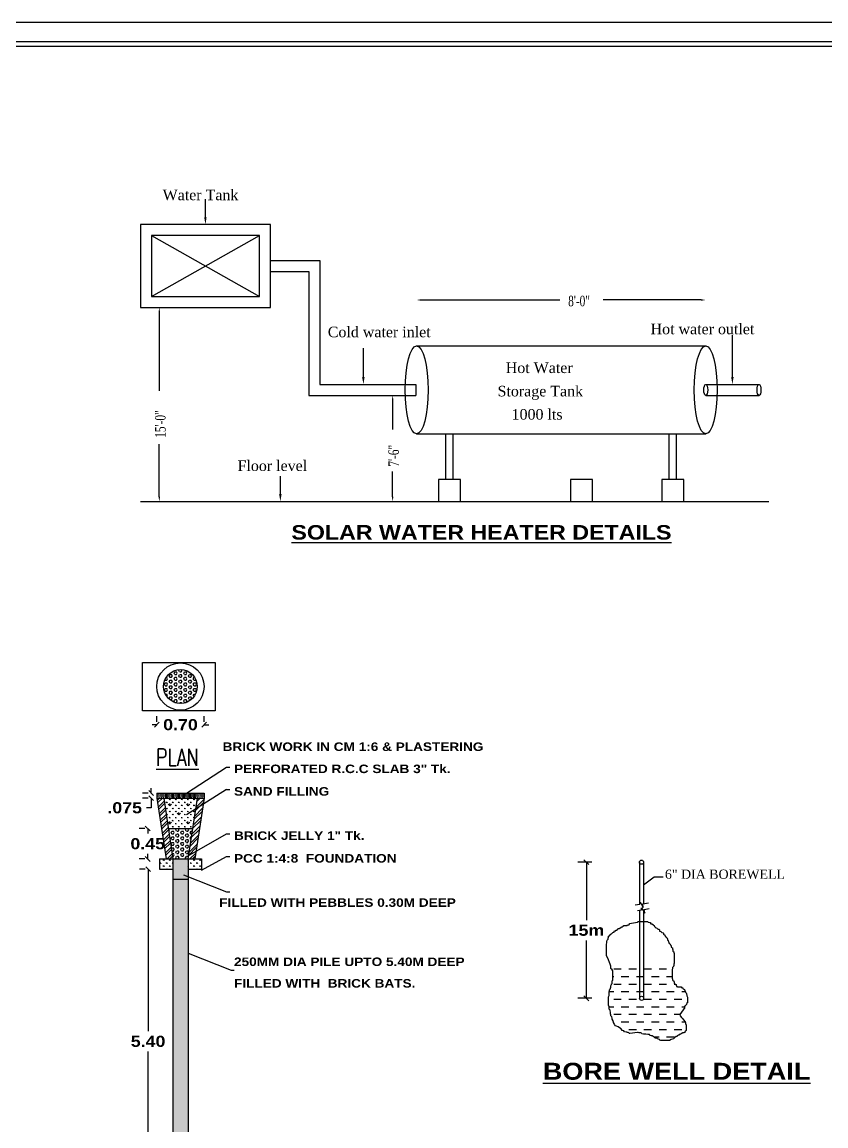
# Model space of a CAD drawing. Header units: metres. Extents: x 10791 to 15749, y -2675 to -2476.
# Drawn here: x 15684.08 to 15700.71, y -2621.51 to -2598.69 of the extents above; entities that cross this region are included whole.
import ezdxf

# ---------------------------------------------------------------- set-up
doc = ezdxf.new("R2010")
doc.units = ezdxf.units.M
doc.header["$LTSCALE"] = 0.5
doc.header["$MEASUREMENT"] = 0
doc.header["$PDMODE"] = 35
doc.layers.add('FLOOR-GROUND', color=7, linetype='Continuous')
doc.styles.add('ROMAND', font='romand.shx', dxfattribs={"width": 0.75})
doc.styles.add('ROMANS', font='times.ttf')
doc.styles.get("Standard").update_dxf_attribs({"font": ''})
doc.styles.add('STYLE2', font='times.ttf')
doc.styles.get('Standard').set_extended_font_data('Arial Black')
doc.dimstyles.new('STANDARD_WS', dxfattribs={"dimtxt": 0.18, "dimasz": 0.18, "dimexe": 0.18, "dimexo": 0.0625, "dimgap": 0.09, "dimtad": 0, "dimtih": 1, "dimtoh": 1, "dimdec": 4, "dimzin": 0, "dimdsep": 46, "dimtxsty": 'Standard', "dimcen": 0.09, "dimadec": 0, "dimazin": 0, "dimtfac": 1, "dimtdec": 4, "dimtofl": 0, "dimtmove": 0, "dimatfit": 3, "dimfxl": 0, "dimtolj": 1, "dimtzin": 0, "dimarcsym": 0})
pattern_1 = [(90, (10836.391905, -2636.911285), (-0.062727021, 0.062727021), [0.016633025, -0.108821018]), (45, (10836.391905, -2636.911285), (-0.062727064, 0.062727064), [0.016633025, -0.07207644]), (135, (10836.391905, -2636.911285), (-0.062727064, -0.062727064), [0.016633025, -0.07207644])]

# ---------------------------------------------------------------- blocks, each defined once
blk = doc.blocks.new('SOLAR')
at = {"lineweight": 25}
for p, q in [((4903.689, 2642.412), (4903.689, 2642.786)), ((4905.033, 2642.26), (4902.346, 2642.26)), ((4902.346, 2642.26), (4902.346, 2640.547)), ((4905.033, 2640.547), (4905.033, 2642.26)), ((4902.573, 2640.775), (4904.805, 2642.033)), ((4902.573, 2642.033), (4904.805, 2640.775)), ((4904.805, 2642.033), (4902.573, 2642.033)), ((4902.573, 2642.033), (4902.573, 2640.775)), ((4904.805, 2640.775), (4904.805, 2642.033)), ((4905.033, 2641.517), (4906.055, 2641.517)), ((4906.055, 2641.517), (4906.055, 2638.957)), ((4905.033, 2641.29), (4905.828, 2641.29)), ((4905.828, 2641.29), (4905.828, 2638.729)), ((4902.573, 2640.775), (4904.805, 2640.775)), ((4908.154, 2640.702), (4911.016, 2640.702)), ((4913.939, 2640.702), (4911.915, 2640.702)), ((4902.346, 2640.547), (4905.033, 2640.547)), ((4902.735, 2640.45), (4902.735, 2638.827)), ((4914.587, 2639.108), (4914.587, 2639.972)), ((4906.956, 2639.108), (4906.956, 2639.704)), ((4908.057, 2639.752), (4914.036, 2639.752)), ((4906.055, 2638.957), (4908.038, 2638.957)), ((4908.038, 2638.957), (4908.038, 2638.729)), ((4914.036, 2638.956), (4915.138, 2638.956)), ((4905.828, 2638.729), (4908.038, 2638.729)), ((4907.561, 2638.632), (4907.561, 2638.028)), ((4914.036, 2638.729), (4915.138, 2638.729)), ((4902.735, 2636.634), (4902.735, 2637.722)), ((4908.057, 2637.934), (4914.036, 2637.934)), ((4908.663, 2636.991), (4908.663, 2637.934)), ((4908.814, 2636.991), (4908.814, 2637.934)), ((4913.279, 2636.991), (4913.279, 2637.934)), ((4913.43, 2636.991), (4913.43, 2637.934)), ((4905.239, 2636.688), (4905.239, 2637.063)), ((4907.561, 2636.634), (4907.561, 2637.159)), ((4908.966, 2636.991), (4908.511, 2636.991)), ((4908.511, 2636.991), (4908.511, 2636.537)), ((4908.966, 2636.537), (4908.966, 2636.991)), ((4911.692, 2636.991), (4911.238, 2636.991)), ((4911.238, 2636.991), (4911.238, 2636.537)), ((4911.692, 2636.537), (4911.692, 2636.991)), ((4913.582, 2636.991), (4913.127, 2636.991)), ((4913.127, 2636.991), (4913.127, 2636.537)), ((4913.582, 2636.537), (4913.582, 2636.991)), ((4902.346, 2636.537), (4915.339, 2636.537)), ((4908.511, 2636.537), (4908.966, 2636.537)), ((4911.238, 2636.537), (4911.692, 2636.537)), ((4913.127, 2636.537), (4913.582, 2636.537))]:
    blk.add_line(p, q, dxfattribs=at)
for centre, major_axis, ratio in [((4908.057, 2638.843), (0, -0.909), 0.260352), ((4914.036, 2638.843), (0, -0.909), 0.260352), ((4914.036, 2638.843), (0, -0.114), 0.351221), ((4915.138, 2638.843), (0, -0.114), 0.351221)]:
    blk.add_ellipse(centre, major_axis=major_axis, ratio=ratio, dxfattribs=at)
for points in [[(4903.664, 2642.412), (4903.714, 2642.412), (4903.689, 2642.26)], [(4908.154, 2640.718), (4908.154, 2640.686), (4908.057, 2640.702)], [(4913.939, 2640.718), (4913.939, 2640.686), (4914.036, 2640.702)], [(4902.719, 2640.45), (4902.751, 2640.45), (4902.735, 2640.547)], [(4906.93, 2639.108), (4906.981, 2639.108), (4906.956, 2638.957)], [(4914.562, 2639.108), (4914.613, 2639.108), (4914.587, 2638.956)], [(4907.545, 2638.632), (4907.578, 2638.632), (4907.561, 2638.729)], [(4902.719, 2636.634), (4902.751, 2636.634), (4902.735, 2636.537)], [(4905.214, 2636.688), (4905.264, 2636.688), (4905.239, 2636.537)], [(4907.545, 2636.634), (4907.578, 2636.634), (4907.561, 2636.537)]]:
    blk.add_solid(points, dxfattribs=at)
at = {"lineweight": 25, "style": 'ROMANS'}
for s, p in [('Water Tank', (4902.804, 2642.765)), ('Hot water outlet', (4912.896, 2639.994)), ('Cold water inlet', (4906.22, 2639.932)), (' Hot Water ', (4909.818, 2639.192)), ('Storage Tank', (4909.731, 2638.709)), ('1000 lts', (4910.021, 2638.229)), ('Floor level', (4904.354, 2637.167))]:
    blk.add_text(s, height=0.2185, dxfattribs=at).set_placement(p)
at = {"lineweight": 25, "style": 'ROMANS', "width": 0.71}
blk.add_text('8\'-0"', height=0.2185, dxfattribs=at).set_placement((4911.191, 2640.572))
for s, p in [('15\'-0"', (4902.865, 2637.854)), ('7\'-6"', (4907.691, 2637.257))]:
    blk.add_text(s, height=0.2185, rotation=90, dxfattribs=at).set_placement(p)
at = {"color": 3}
blk.add_text('%%USOLAR WATER HEATER DETAILS', height=0.3, dxfattribs=at).set_placement((4905.467, 2635.749))
blk = doc.blocks.new('_Oblique')
at = {"color": 0, "linetype": 'ByBlock', "lineweight": -2}
blk.add_line((-0.5, -0.5), (0.5, 0.5), dxfattribs=at)
blk = doc.blocks.new('*D6')
at = {"color": 0, "lineweight": -2}
for p, q in [((11025.314, -2572.839), (11025.196, -2572.839)), ((11025.376, -2572.839), (11025.376, -2572.739)), ((11025.314, -2572.944), (11025.196, -2572.944)), ((11025.376, -2572.944), (11025.376, -2573.144)), ((11025.376, -2573.144), (11025.276, -2573.144))]:
    blk.add_line(p, q, dxfattribs=at)
at = {"layer": 'Defpoints', "color": 0, "lineweight": 25}
for p in [(11025.376, -2572.839), (11025.376, -2572.944), (11025.376, -2572.944)]:
    blk.add_point(p, dxfattribs=at)
at = {"color": 0, "lineweight": -2, "xscale": 0.1, "yscale": 0.1, "zscale": 0.1}
for p, rotation in [((11025.376, -2572.839), 270), ((11025.376, -2572.944), 90)]:
    blk.add_blockref('_Oblique', p, dxfattribs=dict(at, rotation=rotation))
at = {"color": 3, "lineweight": 25, "insert": (11024.827, -2573.144), "char_height": 0.23, "attachment_point": 5}
blk.add_mtext('\\A1;.075', dxfattribs=at)
blk = doc.blocks.new('*D7')
at = {"color": 0, "lineweight": -2}
for p, q in [((11025.249, -2574.411), (11025.131, -2574.411)), ((11025.311, -2574.411), (11025.311, -2577.764)), ((11025.311, -2581.535), (11025.311, -2578.182)), ((11025.249, -2581.535), (11025.131, -2581.535))]:
    blk.add_line(p, q, dxfattribs=at)
at = {"layer": 'Defpoints', "color": 0, "lineweight": 25}
for p in [(11025.311, -2574.411), (11025.311, -2581.535), (11025.311, -2581.535)]:
    blk.add_point(p, dxfattribs=at)
at = {"color": 0, "lineweight": -2, "xscale": 0.1, "yscale": 0.1, "zscale": 0.1}
for p, rotation in [((11025.311, -2574.411), 90), ((11025.311, -2581.535), 270)]:
    blk.add_blockref('_Oblique', p, dxfattribs=dict(at, rotation=rotation))
at = {"color": 3, "lineweight": 25, "insert": (11025.311, -2577.973), "char_height": 0.23, "attachment_point": 5}
blk.add_mtext('\\A1;5.40', dxfattribs=at)
blk = doc.blocks.new('*D8')
at = {"color": 0, "lineweight": -2}
for p, q in [((11025.241, -2573.572), (11025.123, -2573.572)), ((11025.303, -2573.572), (11025.303, -2573.678)), ((11025.241, -2574.201), (11025.123, -2574.201)), ((11025.303, -2574.201), (11025.303, -2574.096))]:
    blk.add_line(p, q, dxfattribs=at)
at = {"layer": 'Defpoints', "color": 0, "lineweight": 25}
for p in [(11025.303, -2573.572), (11025.303, -2574.201), (11025.303, -2574.201)]:
    blk.add_point(p, dxfattribs=at)
at = {"color": 0, "lineweight": -2, "xscale": 0.1, "yscale": 0.1, "zscale": 0.1}
for p, rotation in [((11025.303, -2573.572), 90), ((11025.303, -2574.201), 270)]:
    blk.add_blockref('_Oblique', p, dxfattribs=dict(at, rotation=rotation))
at = {"color": 3, "lineweight": 25, "insert": (11025.303, -2573.887), "char_height": 0.23, "attachment_point": 5}
blk.add_mtext('\\A1;0.45', dxfattribs=at)
blk = doc.blocks.new('*D9')
at = {"color": 0, "lineweight": -2}
for p, q in [((11025.492, -2571.363), (11025.492, -2571.246)), ((11026.47, -2571.363), (11026.47, -2571.246)), ((11025.492, -2571.426), (11025.392, -2571.426)), ((11026.47, -2571.426), (11026.57, -2571.426))]:
    blk.add_line(p, q, dxfattribs=at)
at = {"layer": 'Defpoints', "color": 0, "lineweight": 25}
for p in [(11025.492, -2571.426), (11026.47, -2571.426), (11026.47, -2571.426)]:
    blk.add_point(p, dxfattribs=at)
at = {"color": 0, "lineweight": -2, "xscale": 0.1, "yscale": 0.1, "zscale": 0.1}
blk.add_blockref('_Oblique', (11025.492, -2571.426), dxfattribs=at)
at = {"color": 0, "lineweight": -2, "xscale": 0.1, "yscale": 0.1, "zscale": 0.1, "rotation": 180}
blk.add_blockref('_Oblique', (11026.47, -2571.426), dxfattribs=at)
at = {"color": 3, "lineweight": 25, "insert": (11025.981, -2571.426), "char_height": 0.23, "attachment_point": 5}
blk.add_mtext('\\A1;0.70', dxfattribs=at)
blk = doc.blocks.new('*D4')
at = {"color": 0, "lineweight": -2}
for p, q in [((11032.974, -2582.186), (11032.682, -2582.186)), ((11032.862, -2582.186), (11032.862, -2583.384)), ((11032.862, -2584.999), (11032.862, -2583.802)), ((11032.975, -2584.999), (11032.682, -2584.999))]:
    blk.add_line(p, q, dxfattribs=at)
at = {"layer": 'Defpoints', "color": 0, "lineweight": 25}
for p in [(11032.862, -2582.186), (11033.037, -2582.186), (11033.038, -2584.999)]:
    blk.add_point(p, dxfattribs=at)
at = {"color": 0, "lineweight": -2, "xscale": 0.1, "yscale": 0.1, "zscale": 0.1}
for p, rotation in [((11032.862, -2582.186), 90), ((11032.862, -2584.999), 270)]:
    blk.add_blockref('_Oblique', p, dxfattribs=dict(at, rotation=rotation))
at = {"color": 3, "lineweight": 25, "insert": (11032.862, -2583.593), "char_height": 0.23, "attachment_point": 5}
blk.add_mtext('\\A1;15m', dxfattribs=at)
blk = doc.blocks.new('FGH')
at = {"lineweight": 25}
h = blk.add_hatch(dxfattribs=at)
h.set_pattern_fill('HEX', color=6, scale=0.010477, style=0)
h.set_pattern_definition([(0, (10814.2987, -2636.035065), (0, 0.057618474), [0.03326605, -0.066532098]), (120, (10814.2987, -2636.035065), (-0.049899062, -0.028809237), [0.03326605, -0.066532098]), (60, (10814.331964, -2636.035065), (-0.049899062, 0.028809237), [0.03326605, -0.066532098])])
h.paths.add_polyline_path([(11060.039, -2557.119, 1), (11060.738, -2557.119, 1)])
h = blk.add_hatch(dxfattribs=at)
h.set_pattern_fill('CROSS', color=2, scale=0.003492, style=0)
h.set_pattern_definition([(0, (10836.391905, -2636.911285), (0.0221773661, 0.0221773661), [0.011088683, -0.033266049]), (90, (10836.39745, -2636.91683), (-0.0221773661, 0.0221773661), [0.011088683, -0.033266049])])
h.paths.add_polyline_path([(11060.237, -2559.322), (11060.237, -2559.426), (11060.336, -2559.426), (11060.336, -2559.322)])
h.paths.add_polyline_path([(11060.446, -2559.322), (11060.363, -2559.322), (11060.363, -2559.426), (11060.446, -2559.426)])
h.paths.add_polyline_path([(11060.473, -2559.426), (11060.562, -2559.426), (11060.562, -2559.322), (11060.473, -2559.322)])
h.paths.add_polyline_path([(11060.589, -2559.426), (11060.662, -2559.426), (11060.662, -2559.322), (11060.589, -2559.322)])
h.paths.add_polyline_path([(11060.689, -2559.426), (11060.877, -2559.426), (11060.877, -2559.322), (11060.689, -2559.322)])
h.paths.add_polyline_path([(11060.082, -2559.322), (11059.901, -2559.322), (11059.901, -2559.426), (11060.082, -2559.426)])
h.paths.add_polyline_path([(11060.109, -2559.426), (11060.21, -2559.426), (11060.21, -2559.322), (11060.109, -2559.322)])
h = blk.add_hatch(dxfattribs=at)
h.set_pattern_fill('STEEL', color=1, scale=0.034925, style=0)
h.set_pattern_definition([(45, (10836.3919, -2636.91129), (-0.07840883, 0.07840883), []), (45, (10836.3919, -2636.85584), (-0.07840883, 0.07840883), [])])
h.paths.add_polyline_path([(11060.877, -2559.426), (11060.736, -2559.426), (11060.544, -2560.684), (11060.686, -2560.684)])
h.paths.add_polyline_path([(11060.092, -2560.684), (11060.233, -2560.684), (11060.042, -2559.426), (11059.901, -2559.426)])
h = blk.add_hatch(dxfattribs=at)
h.set_pattern_fill('GRASS', color=256, scale=0.010477, style=0)
h.set_pattern_definition([(90, (10836.3919, -2636.91129), (-0.18818106, 0.18818106), [0.04989907, -0.32646305]), (45, (10836.3919, -2636.91129), (-0.1881812, 0.1881812), [0.04989907, -0.21622932]), (135, (10836.3919, -2636.91129), (-0.1881812, -0.1881812), [0.04989907, -0.21622932])])
h.paths.add_polyline_path([(11060.736, -2559.426), (11060.042, -2559.426), (11060.138, -2560.055), (11060.64, -2560.055)])
h = blk.add_hatch(dxfattribs=at)
h.set_pattern_fill('GRASS', color=4, scale=0.003492, style=0)
h.set_pattern_definition(pattern_1)
h.paths.add_polyline_path([(11060.736, -2559.426), (11060.042, -2559.426), (11060.138, -2560.055), (11060.64, -2560.055)])
h = blk.add_hatch(dxfattribs=at)
h.set_pattern_fill('HEX', color=6, scale=0.010477, style=0)
h.set_pattern_definition([(0, (10836.391905, -2636.911285), (0, 0.057618474), [0.03326605, -0.066532098]), (120, (10836.391905, -2636.911285), (-0.049899062, -0.028809237), [0.03326605, -0.066532098]), (60, (10836.42517, -2636.911285), (-0.049899062, 0.028809237), [0.03326605, -0.066532098])])
h.paths.add_polyline_path([(11060.64, -2560.055), (11060.138, -2560.055), (11060.233, -2560.684), (11060.544, -2560.684)])
h = blk.add_hatch(dxfattribs=at)
h.set_pattern_fill('GRASS', color=3, scale=0.003492, style=0)
h.set_pattern_definition(pattern_1)
h.paths.add_polyline_path([(11060.825, -2560.893), (11060.825, -2560.684), (11060.546, -2560.684), (11060.546, -2560.893)])
h.paths.add_polyline_path([(11060.232, -2560.684), (11059.952, -2560.684), (11059.952, -2560.893), (11060.232, -2560.893)])
h = blk.add_hatch(dxfattribs=at)
h.set_pattern_fill('GRASS', color=6, scale=0.003492, style=0)
h.set_pattern_definition(pattern_1)
h.paths.add_polyline_path([(11060.546, -2560.684), (11060.232, -2560.684), (11060.232, -2568.018), (11060.546, -2568.018)])
at = {"color": 21, "lineweight": 25}
for p, q in [((11060.513, -2559.322), (11061.344, -2558.784)), ((11061.344, -2558.784), (11061.408, -2558.784)), ((11060.516, -2559.768), (11061.344, -2559.241)), ((11061.344, -2559.25), (11061.408, -2559.25)), ((11060.489, -2560.653), (11061.344, -2560.164)), ((11061.344, -2560.164), (11061.408, -2560.164)), ((11060.825, -2560.913), (11061.344, -2560.633)), ((11061.344, -2560.633), (11061.408, -2560.633)), ((11060.453, -2561.012), (11061.344, -2561.363)), ((11061.344, -2561.363), (11061.408, -2561.363)), ((11060.546, -2562.633), (11061.437, -2562.985)), ((11061.437, -2562.985), (11061.501, -2562.985))]:
    blk.add_line(p, q, dxfattribs=at)
at = {"lineweight": 25}
for p, q in [((11059.901, -2559.322), (11059.901, -2559.426)), ((11059.901, -2559.322), (11060.877, -2559.322)), ((11059.901, -2559.426), (11060.877, -2559.426)), ((11059.901, -2559.426), (11060.092, -2560.684)), ((11060.042, -2559.426), (11060.233, -2560.684)), ((11060.082, -2559.322), (11060.082, -2559.426)), ((11060.109, -2559.322), (11060.109, -2559.426)), ((11060.21, -2559.322), (11060.21, -2559.426)), ((11060.237, -2559.322), (11060.237, -2559.426)), ((11060.336, -2559.322), (11060.336, -2559.426)), ((11060.363, -2559.322), (11060.363, -2559.426)), ((11060.446, -2559.322), (11060.446, -2559.426)), ((11060.473, -2559.322), (11060.473, -2559.426)), ((11060.736, -2559.426), (11060.544, -2560.684)), ((11060.562, -2559.322), (11060.562, -2559.426)), ((11060.589, -2559.322), (11060.589, -2559.426)), ((11060.662, -2559.322), (11060.662, -2559.426)), ((11060.877, -2559.426), (11060.686, -2560.684)), ((11060.689, -2559.322), (11060.689, -2559.426)), ((11060.877, -2559.322), (11060.877, -2559.426)), ((11060.138, -2560.055), (11060.64, -2560.055)), ((11059.952, -2560.684), (11059.952, -2560.893)), ((11059.952, -2560.684), (11060.825, -2560.684)), ((11060.232, -2560.684), (11060.232, -2568.018)), ((11060.546, -2560.684), (11060.546, -2568.018)), ((11060.825, -2560.684), (11060.825, -2560.893)), ((11059.952, -2560.893), (11060.232, -2560.893)), ((11060.546, -2560.893), (11060.825, -2560.893)), ((11060.232, -2561.103), (11060.546, -2561.103)), ((11060.232, -2568.018), (11060.546, -2568.018))]:
    blk.add_line(p, q, dxfattribs=at)
for radius in [0.489, 0.349]:
    blk.add_circle((11060.388, -2557.119), radius, dxfattribs=at)
at = {"color": 3, "lineweight": 25}
for s, height, p in [('BRICK WORK IN CM 1:6 & PLASTERING', 0.176, (11061.26, -2558.451)), ('PERFORATED R.C.C SLAB 3" Tk.', 0.176, (11061.496, -2558.909)), ('SAND FILLING', 0.176, (11061.496, -2559.375)), ('BRICK JELLY 1" Tk.', 0.176, (11061.496, -2560.29)), ('PCC 1:4:8  FOUNDATION', 0.176, (11061.496, -2560.759)), ('FILLED WITH PEBBLES 0.30M DEEP', 0.176, (11061.19, -2561.674)), ('250MM DIA PILE UPTO 5.40M DEEP ', 0.176, (11061.496, -2562.897)), ('FILLED WITH  BRICK BATS.', 0.176, (11061.496, -2563.343)), ('%%URAINWATER', 0.352, (11059.126, -2568.624)), ('%%UPERCOLATION PIT', 0.352, (11058.55, -2569.32))]:
    blk.add_text(s, height=height, dxfattribs=at).set_placement(p)
at = {"color": 4, "lineweight": 25, "style": 'ROMAND', "width": 0.75}
blk.add_text('%%UPLAN', height=0.352, dxfattribs=at).set_placement((11059.884, -2558.757))
at = {"color": 7, "lineweight": 25}
dim = blk.add_linear_dim(base=(11060.877, -2557.908), p1=(11059.899, -2557.908), p2=(11060.877, -2557.908), text='0.70', dimstyle='STANDARD_WS', override={"dimtxt": 0.23, "dimasz": 0.1, "dimdec": 2, "dimblk1": 'OBLIQUE', "dimblk2": 'OBLIQUE', "dimsah": 1, "dimclrt": 3}, dxfattribs=at)
dim.commit()
dim.dimension.update_dxf_attribs({"geometry": '*D9', "text_midpoint": (11060.388, -2557.908), "insert": (34.408, 13.517)})
for base, p1, p2, text, picture, middle in [((11059.784, -2559.426), (11059.784, -2559.322), (11059.784, -2559.426), '.075', '*D6', (11059.235, -2559.626)), ((11059.711, -2560.684), (11059.711, -2560.055), (11059.711, -2560.684), '0.45', '*D8', (11059.711, -2560.369)), ((11059.719, -2568.018), (11059.719, -2560.893), (11059.719, -2568.018), '5.40', '*D7', (11059.719, -2564.456))]:
    dim = blk.add_linear_dim(base=base, p1=p1, p2=p2, angle=90, text=text, dimstyle='STANDARD_WS', override={"dimtxt": 0.23, "dimasz": 0.1, "dimdec": 2, "dimblk1": 'OBLIQUE', "dimblk2": 'OBLIQUE', "dimsah": 1, "dimclrt": 3}, dxfattribs=at)
    dim.commit()
    dim.dimension.update_dxf_attribs({"geometry": picture, "text_midpoint": middle, "insert": (34.408, 13.517)})
blk = doc.blocks.new('GHI')
at = {"lineweight": 25}
h = blk.add_hatch(dxfattribs=at)
h.set_pattern_fill('DASH', color=1, scale=1.250156, style=0)
h.set_pattern_definition([(0, (11033.8611, -2580.13685), (0.1562695, 0.1562695), [0.1562695, -0.1562695])])
h.paths.add_polyline_path([(11069.33, -2571.367), (11069.321, -2571.358), (11069.321, -2571.348), (11069.311, -2571.339), (11069.302, -2571.302), (11069.274, -2571.283), (11069.265, -2571.274), (11069.265, -2571.264), (11069.246, -2571.264), (11069.237, -2571.255), (11069.237, -2571.246), (11069.153, -2571.246), (11069.153, -2571.237), (11069.135, -2571.237), (11069.135, -2571.227), (11069.125, -2571.227), (11069.125, -2571.199), (11069.116, -2571.199), (11069.116, -2571.19), (11069.097, -2571.19), (11069.097, -2571.181), (11069.088, -2571.171), (11069.088, -2571.143), (11069.079, -2571.143), (11069.079, -2571.125), (11069.07, -2571.115), (11069.06, -2571.115), (11069.051, -2571.097), (11069.051, -2571.078), (11069.042, -2571.078), (11069.042, -2570.883), (11069.051, -2570.873), (11069.051, -2570.845), (11069.06, -2570.836), (11069.07, -2570.827), (11069.07, -2570.808), (11069.079, -2570.808), (11069.079, -2570.771), (11069.088, -2570.762), (11069.088, -2570.755), (11067.751, -2570.755), (11067.758, -2570.775), (11067.777, -2570.818), (11067.777, -2570.868), (11067.786, -2570.877), (11067.805, -2570.877), (11067.805, -2570.905), (11067.814, -2570.905), (11067.814, -2571.11), (11067.805, -2571.119), (11067.805, -2571.175), (11067.796, -2571.184), (11067.786, -2571.184), (11067.786, -2571.194), (11067.777, -2571.222), (11067.777, -2571.259), (11067.768, -2571.268), (11067.768, -2571.278), (11067.758, -2571.287), (11067.758, -2571.296), (11067.749, -2571.305), (11067.749, -2571.333), (11067.74, -2571.343), (11067.74, -2571.427), (11067.73, -2571.454), (11067.73, -2571.622), (11067.74, -2571.659), (11067.74, -2571.706), (11067.758, -2571.725), (11067.758, -2571.743), (11067.768, -2571.771), (11067.768, -2571.808), (11067.777, -2571.818), (11067.777, -2571.846), (11067.796, -2571.864), (11067.805, -2571.892), (11067.805, -2571.911), (11067.824, -2571.948), (11067.833, -2571.985), (11067.842, -2572.004), (11067.852, -2572.023), (11067.87, -2572.05), (11067.889, -2572.06), (11067.926, -2572.069), (11067.973, -2572.106), (11067.992, -2572.116), (11068.01, -2572.144), (11068.019, -2572.144), (11068.047, -2572.153), (11068.057, -2572.172), (11068.094, -2572.181), (11068.103, -2572.181), (11068.122, -2572.19), (11068.131, -2572.19), (11068.15, -2572.199), (11068.159, -2572.209), (11068.169, -2572.209), (11068.324, -2572.186), (11068.342, -2572.186), (11068.361, -2572.196), (11068.398, -2572.196), (11068.407, -2572.205), (11068.417, -2572.214), (11068.454, -2572.224), (11068.501, -2572.224), (11068.538, -2572.233), (11068.575, -2572.233), (11068.585, -2572.252), (11068.594, -2572.252), (11068.613, -2572.261), (11068.631, -2572.261), (11068.65, -2572.27), (11068.659, -2572.27), (11068.687, -2572.298), (11068.697, -2572.307), (11068.734, -2572.307), (11068.743, -2572.317), (11068.762, -2572.326), (11068.78, -2572.335), (11068.79, -2572.345), (11068.808, -2572.354), (11068.986, -2572.354), (11069.023, -2572.335), (11069.07, -2572.317), (11069.097, -2572.289), (11069.125, -2572.27), (11069.144, -2572.27), (11069.153, -2572.261), (11069.172, -2572.242), (11069.191, -2572.242), (11069.191, -2572.233), (11069.2, -2572.233), (11069.228, -2572.214), (11069.265, -2572.196), (11069.284, -2572.196), (11069.303, -2572.186), (11069.303, -2572.168), (11069.312, -2572.168), (11069.312, -2572.158), (11069.321, -2572.158), (11069.331, -2572.149), (11069.331, -2572.037), (11069.321, -2572), (11069.321, -2571.991), (11069.312, -2571.963), (11069.303, -2571.954), (11069.293, -2571.944), (11069.293, -2571.935), (11069.275, -2571.926), (11069.256, -2571.898), (11069.237, -2571.879), (11069.209, -2571.842), (11069.2, -2571.814), (11069.274, -2571.721), (11069.283, -2571.702), (11069.293, -2571.702), (11069.293, -2571.693), (11069.302, -2571.693), (11069.302, -2571.646), (11069.311, -2571.646), (11069.311, -2571.637), (11069.33, -2571.618), (11069.339, -2571.609), (11069.339, -2571.6), (11069.349, -2571.59), (11069.349, -2571.572), (11069.358, -2571.572), (11069.358, -2571.46), (11069.349, -2571.432), (11069.349, -2571.413), (11069.339, -2571.395), (11069.339, -2571.386)])
for p, q in [((11068.368, -2568.669), (11068.368, -2569.539)), ((11068.454, -2568.669), (11068.454, -2569.524)), ((11068.368, -2569.661), (11068.368, -2571.481)), ((11068.454, -2569.686), (11068.454, -2571.481))]:
    blk.add_line(p, q, dxfattribs=at)
at = {"color": 21, "lineweight": 25}
for p, q in [((11068.454, -2569.133), (11068.673, -2568.97)), ((11068.673, -2568.97), (11068.856, -2568.97)), ((11068.28, -2569.551), (11068.377, -2569.537)), ((11068.326, -2569.667), (11068.407, -2569.655)), ((11068.377, -2569.537), (11068.382, -2569.491)), ((11068.382, -2569.491), (11068.447, -2569.607)), ((11068.407, -2569.655), (11068.411, -2569.609)), ((11068.411, -2569.609), (11068.476, -2569.724)), ((11068.436, -2569.527), (11068.555, -2569.506)), ((11068.447, -2569.607), (11068.436, -2569.527)), ((11068.465, -2569.645), (11068.567, -2569.627)), ((11068.476, -2569.724), (11068.465, -2569.645))]:
    blk.add_line(p, q, dxfattribs=at)
at = {"color": 2, "lineweight": 25}
blk.add_lwpolyline([(11067.777, -2570.818), (11067.758, -2570.775), (11067.712, -2570.654), (11067.684, -2570.607), (11067.684, -2570.365), (11067.693, -2570.337), (11067.693, -2570.309), (11067.702, -2570.281), (11067.721, -2570.262), (11067.721, -2570.235), (11067.73, -2570.225), (11067.73, -2570.197), (11067.74, -2570.188), (11067.749, -2570.188), (11067.758, -2570.169), (11067.768, -2570.16), (11067.777, -2570.151), (11067.786, -2570.151), (11067.796, -2570.141), (11067.814, -2570.123), (11067.833, -2570.113), (11067.842, -2570.113), (11067.842, -2570.104), (11067.852, -2570.086), (11067.88, -2570.086), (11067.88, -2570.076), (11067.898, -2570.076), (11067.898, -2570.067), (11067.908, -2570.067), (11067.908, -2570.058), (11067.917, -2570.058), (11067.917, -2570.048), (11067.926, -2570.048), (11067.926, -2570.039), (11067.954, -2570.039), (11067.964, -2570.03), (11067.992, -2570.011), (11068.001, -2570.002), (11068.01, -2570.002), (11068.029, -2569.992), (11068.038, -2569.983), (11068.038, -2569.974), (11068.113, -2569.974), (11068.122, -2569.964), (11068.15, -2569.964), (11068.15, -2569.955), (11068.159, -2569.955), (11068.159, -2569.937), (11068.324, -2569.905), (11068.342, -2569.896), (11068.538, -2569.896), (11068.547, -2569.905), (11068.585, -2569.914), (11068.594, -2569.914), (11068.594, -2569.933), (11068.603, -2569.942), (11068.622, -2569.942), (11068.631, -2569.951), (11068.641, -2569.951), (11068.641, -2569.961), (11068.659, -2569.97), (11068.669, -2569.979), (11068.669, -2569.989), (11068.678, -2569.989), (11068.678, -2569.998), (11068.687, -2570.007), (11068.697, -2570.017), (11068.706, -2570.017), (11068.706, -2570.026), (11068.734, -2570.035), (11068.743, -2570.045), (11068.752, -2570.054), (11068.771, -2570.054), (11068.78, -2570.063), (11068.78, -2570.091), (11068.79, -2570.091), (11068.808, -2570.1), (11068.818, -2570.11), (11068.827, -2570.119), (11068.855, -2570.128), (11068.864, -2570.138), (11068.864, -2570.156), (11068.874, -2570.166), (11068.883, -2570.166), (11068.892, -2570.175), (11068.902, -2570.194), (11068.902, -2570.203), (11068.911, -2570.203), (11068.911, -2570.212), (11068.939, -2570.24), (11068.939, -2570.249), (11068.948, -2570.249), (11068.948, -2570.277), (11068.958, -2570.287), (11068.967, -2570.324), (11068.976, -2570.324), (11068.976, -2570.343), (11068.986, -2570.352), (11069.004, -2570.361), (11069.004, -2570.37), (11069.014, -2570.38), (11069.014, -2570.398), (11069.023, -2570.398), (11069.023, -2570.426), (11069.032, -2570.426), (11069.042, -2570.436), (11069.051, -2570.436), (11069.051, -2570.473), (11069.06, -2570.473), (11069.06, -2570.51), (11069.079, -2570.519), (11069.079, -2570.547), (11069.088, -2570.547), (11069.088, -2570.762), (11069.079, -2570.771), (11069.079, -2570.808), (11069.07, -2570.808), (11069.07, -2570.827), (11069.06, -2570.836), (11069.051, -2570.845), (11069.051, -2570.873), (11069.042, -2570.883), (11069.042, -2571.078), (11069.051, -2571.078), (11069.051, -2571.097), (11069.06, -2571.115), (11069.07, -2571.115), (11069.079, -2571.125), (11069.079, -2571.143), (11069.088, -2571.143), (11069.088, -2571.171), (11069.097, -2571.181), (11069.097, -2571.19), (11069.116, -2571.19), (11069.116, -2571.199), (11069.125, -2571.199), (11069.125, -2571.227), (11069.135, -2571.227), (11069.135, -2571.237), (11069.153, -2571.237), (11069.153, -2571.246), (11069.237, -2571.246), (11069.237, -2571.255), (11069.246, -2571.264), (11069.265, -2571.264), (11069.265, -2571.274), (11069.274, -2571.283), (11069.302, -2571.302), (11069.311, -2571.339), (11069.321, -2571.348), (11069.321, -2571.358), (11069.33, -2571.367), (11069.339, -2571.386), (11069.339, -2571.395), (11069.349, -2571.413), (11069.349, -2571.432), (11069.358, -2571.46), (11069.358, -2571.572), (11069.349, -2571.572), (11069.349, -2571.59), (11069.339, -2571.6), (11069.339, -2571.609), (11069.33, -2571.618), (11069.311, -2571.637), (11069.311, -2571.646), (11069.302, -2571.646), (11069.302, -2571.693), (11069.293, -2571.693), (11069.293, -2571.702), (11069.283, -2571.702), (11069.274, -2571.721), (11069.2, -2571.814), (11069.209, -2571.842), (11069.237, -2571.879), (11069.256, -2571.898), (11069.275, -2571.926), (11069.293, -2571.935), (11069.293, -2571.944), (11069.303, -2571.954), (11069.312, -2571.963), (11069.321, -2571.991), (11069.321, -2572), (11069.331, -2572.037), (11069.331, -2572.149), (11069.321, -2572.158), (11069.312, -2572.158), (11069.312, -2572.168), (11069.303, -2572.168), (11069.303, -2572.186), (11069.284, -2572.196), (11069.265, -2572.196), (11069.228, -2572.214), (11069.2, -2572.233), (11069.191, -2572.233), (11069.191, -2572.242), (11069.172, -2572.242), (11069.153, -2572.261), (11069.144, -2572.27), (11069.125, -2572.27), (11069.097, -2572.289), (11069.07, -2572.317), (11069.023, -2572.335), (11068.986, -2572.354), (11068.808, -2572.354), (11068.79, -2572.345), (11068.78, -2572.335), (11068.762, -2572.326), (11068.743, -2572.317), (11068.734, -2572.307), (11068.697, -2572.307), (11068.687, -2572.298), (11068.659, -2572.27), (11068.65, -2572.27), (11068.631, -2572.261), (11068.613, -2572.261), (11068.594, -2572.252), (11068.585, -2572.252), (11068.575, -2572.233), (11068.538, -2572.233), (11068.501, -2572.224), (11068.454, -2572.224), (11068.417, -2572.214), (11068.407, -2572.205), (11068.398, -2572.196), (11068.361, -2572.196), (11068.342, -2572.186), (11068.324, -2572.186), (11068.169, -2572.209), (11068.159, -2572.209), (11068.15, -2572.199), (11068.131, -2572.19), (11068.122, -2572.19), (11068.103, -2572.181), (11068.094, -2572.181), (11068.057, -2572.172), (11068.047, -2572.153), (11068.019, -2572.144), (11068.01, -2572.144), (11067.992, -2572.116), (11067.973, -2572.106), (11067.926, -2572.069), (11067.889, -2572.06), (11067.87, -2572.05), (11067.852, -2572.023), (11067.842, -2572.004), (11067.833, -2571.985), (11067.824, -2571.948), (11067.805, -2571.911), (11067.805, -2571.892), (11067.796, -2571.864), (11067.777, -2571.846), (11067.777, -2571.818), (11067.768, -2571.808), (11067.768, -2571.771), (11067.758, -2571.743), (11067.758, -2571.725), (11067.74, -2571.706), (11067.74, -2571.659), (11067.73, -2571.622), (11067.73, -2571.454), (11067.74, -2571.427), (11067.74, -2571.343), (11067.749, -2571.333), (11067.749, -2571.305), (11067.758, -2571.296), (11067.758, -2571.287), (11067.768, -2571.278), (11067.768, -2571.268), (11067.777, -2571.259), (11067.777, -2571.222), (11067.786, -2571.194), (11067.786, -2571.184), (11067.796, -2571.184), (11067.805, -2571.175), (11067.805, -2571.119), (11067.814, -2571.11), (11067.814, -2570.905), (11067.805, -2570.905), (11067.805, -2570.877), (11067.786, -2570.877), (11067.777, -2570.868), (11067.777, -2570.818)], close=True, dxfattribs=at)
at = {"lineweight": 25}
for centre in [(11068.41, -2568.669), (11068.411, -2571.481)]:
    blk.add_circle(centre, 0.0429, dxfattribs=at)
at = {"color": 3, "lineweight": 25, "style": 'STYLE2'}
blk.add_text('6" DIA BOREWELL', height=0.1905, dxfattribs=at).set_placement((11068.894, -2569.011))
at = {"color": 3, "lineweight": 25}
blk.add_text('%%uBORE WELL DETAIL', height=0.35, dxfattribs=at).set_placement((11066.368, -2573.165))
at = {"color": 7, "lineweight": 25}
dim = blk.add_linear_dim(base=(11067.27, -2568.669), p1=(11067.445, -2571.481), p2=(11067.444, -2568.669), angle=90, text='15m', dimstyle='STANDARD_WS', override={"dimtxt": 0.23, "dimasz": 0.1, "dimdec": 2, "dimblk1": 'OBLIQUE', "dimblk2": 'OBLIQUE', "dimsah": 1, "dimclrt": 3}, dxfattribs=at)
dim.commit()
dim.dimension.update_dxf_attribs({"geometry": '*D4', "text_midpoint": (11067.27, -2570.075), "insert": (34.408, 13.517)})

msp = doc.modelspace()

# ---------------------------------------------------------------- linework, layer by layer
at = {"lineweight": 25, "ltscale": 2}
for points in [[(15626.57095, -2598.69269), (15749.45461, -2598.69269), (15749.45461, -2675.04426), (15626.57095, -2675.04426)], [(15626.97095, -2599.09269), (15749.05461, -2599.09269), (15749.05461, -2674.64426), (15626.97095, -2674.64426)], [(15627.07095, -2599.19269), (15748.95461, -2599.19269), (15748.95461, -2674.54426), (15627.07095, -2674.54426)]]:
    msp.add_lwpolyline(points, close=True, dxfattribs=at)
at = {"layer": 'FLOOR-GROUND', "color": 175, "lineweight": 25, "ltscale": 2}
msp.add_lwpolyline([(15686.57556, -2611.93238), (15688.07556, -2611.93238), (15688.07556, -2612.93238), (15686.57556, -2612.93238)], close=True, dxfattribs=at)

# ---------------------------------------------------------------- block references
at = {"color": 101}
msp.add_blockref('SOLAR', (10784.18547, -5245.13995), dxfattribs=at)
at = {"color": 4, "lineweight": 25}
for name, p in [('FGH', (4626.96986, -55.30946)), ('GHI', (4628.48369, -47.39222))]:
    msp.add_blockref(name, p, dxfattribs=at)

doc.saveas('drawing.dxf')
